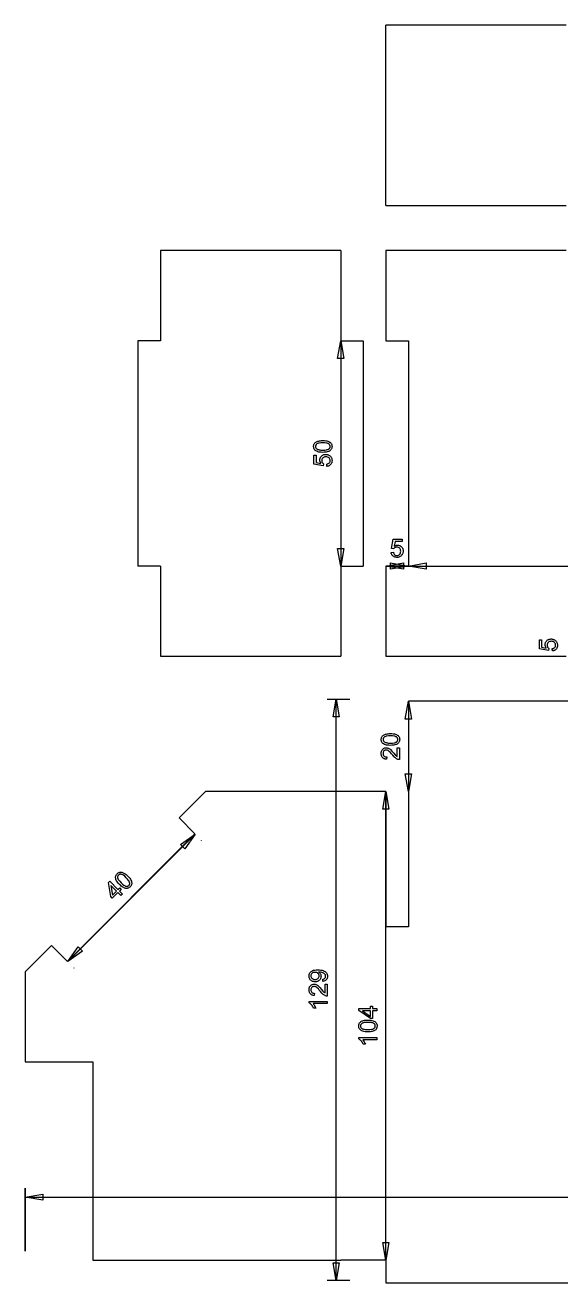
# Model space of a CAD drawing. Extents: x 50 to 405, y 8 to 295.
# Drawn here: x 50 to 168.8, y 11 to 290 of the extents above; entities that cross this region are included whole.
import ezdxf

# ---------------------------------------------------------------- set-up
doc = ezdxf.new("R2010")
doc.units = 0
doc.header["$LTSCALE"] = 10
doc.layers.add('Layer_1', color=7, linetype='CONTINUOUS')

msp = doc.modelspace()

# ---------------------------------------------------------------- linework, layer by layer
at = {"layer": 'Layer_1', "color": 7, "linetype": 'CONTINUOUS'}
for p, q in [((130, 250), (130, 290)), ((170, 290), (130, 290)), ((130, 250), (170, 250)), ((120, 240), (80, 240)), ((80, 240), (80, 220)), ((120, 240), (120, 220)), ((130, 240), (130, 220)), ((170, 240), (130, 240)), ((80, 220), (75, 220)), ((75, 220), (75, 170)), ((120, 220), (125, 220)), ((120, 220), (120, 170)), ((125, 220), (125, 170)), ((130, 220), (135, 220)), ((135, 220), (135, 170)), ((80, 170), (75, 170)), ((80, 170), (80, 150)), ((120, 170), (125, 170)), ((120, 170), (120, 150)), ((130, 170), (130, 150)), ((135, 170), (130, 170)), ((130, 170), (135, 170)), ((135, 170), (345, 170)), ((80, 150), (120, 150)), ((130, 150), (170, 150)), ((116.98, 140.51), (121.98, 140.51)), ((118.98, 11.51), (118.98, 140.51)), ((135, 140), (135, 90)), ((345, 140), (135, 140)), ((135, 140), (135, 120)), ((90, 120), (84.13, 114.13)), ((120, 120), (90, 120)), ((130, 120), (120, 120)), ((130, 120), (130, 90)), ((130, 16), (130, 120)), ((84.13, 114.13), (87.67, 110.6)), ((59.38, 82.31), (87.67, 110.6)), ((59.43, 82.26), (87.71, 110.55)), ((89.13, 109.13), (89.08, 109.18)), ((135, 90), (130, 90)), ((50, 80), (55.85, 85.85)), ((55.85, 85.85), (59.38, 82.31)), ((50, 80), (50, 60)), ((60.8, 80.9), (60.84, 80.85)), ((50, 60), (65, 60)), ((65, 60), (65, 16)), ((50, 32), (50, 18)), ((50, 18), (50, 32)), ((50, 30), (370, 30)), ((65, 16), (70, 16)), ((70, 16), (120, 16)), ((130, 16), (120, 16)), ((130, 16), (130, 11)), ((121.98, 11.51), (116.98, 11.51)), ((130, 11), (190, 11))]:
    msp.add_line(p, q, dxfattribs=at)
at = {"layer": 'Layer_1', "color": 7, "linetype": 'CONTINUOUS', "flags": 128}
for points in [[(120, 220), (120.69, 216.06), (119.31, 216.06), (120, 220)], [(116.03, 195.23), (115.69, 195.24), (115.39, 195.27), (115.12, 195.31), (114.89, 195.38), (114.68, 195.46), (114.5, 195.56), (114.35, 195.68), (114.22, 195.81), (114.12, 195.96), (114.04, 196.14), (114, 196.33), (113.98, 196.54), (113.99, 196.69), (114.02, 196.84), (114.06, 196.97), (114.11, 197.1), (114.19, 197.22), (114.27, 197.32), (114.37, 197.42), (114.49, 197.5), (114.62, 197.58), (114.76, 197.64), (114.91, 197.7), (115.08, 197.75), (115.27, 197.79), (115.49, 197.82), (115.75, 197.83), (116.03, 197.84), (116.36, 197.83), (116.66, 197.8), (116.93, 197.76), (117.16, 197.7), (117.37, 197.61), (117.55, 197.52), (117.7, 197.4), (117.83, 197.26), (117.94, 197.11), (118.01, 196.94), (118.05, 196.75), (118.07, 196.54), (118.06, 196.4), (118.04, 196.26), (118.01, 196.14), (117.96, 196.02), (117.91, 195.91), (117.83, 195.81), (117.75, 195.71), (117.65, 195.63), (117.52, 195.53), (117.36, 195.45), (117.19, 195.39), (117, 195.33), (116.78, 195.29), (116.55, 195.26), (116.3, 195.24), (116.03, 195.23)], [(116.03, 195.74), (116.48, 195.75), (116.85, 195.79), (117, 195.83), (117.13, 195.87), (117.25, 195.91), (117.34, 195.97), (117.48, 196.09), (117.54, 196.16), (117.58, 196.22), (117.62, 196.3), (117.64, 196.37), (117.66, 196.45), (117.66, 196.54), (117.66, 196.62), (117.64, 196.7), (117.62, 196.77), (117.58, 196.85), (117.54, 196.92), (117.48, 196.98), (117.34, 197.11), (117.24, 197.16), (117.13, 197.21), (117, 197.25), (116.85, 197.28), (116.48, 197.32), (116.03, 197.34), (115.57, 197.32), (115.21, 197.28), (115.05, 197.25), (114.92, 197.21), (114.81, 197.16), (114.71, 197.11), (114.57, 196.98), (114.52, 196.92), (114.47, 196.85), (114.44, 196.77), (114.41, 196.7), (114.4, 196.61), (114.39, 196.53), (114.41, 196.37), (114.46, 196.23), (114.55, 196.1), (114.68, 195.99), (114.78, 195.93), (114.9, 195.88), (115.04, 195.84), (115.2, 195.8), (115.38, 195.77), (115.57, 195.75), (116.03, 195.74)], [(116.95, 192.12), (116.91, 192.64), (117.09, 192.68), (117.24, 192.73), (117.37, 192.81), (117.47, 192.91), (117.56, 193.02), (117.62, 193.14), (117.65, 193.27), (117.66, 193.41), (117.65, 193.58), (117.6, 193.74), (117.51, 193.88), (117.4, 194.01), (117.25, 194.12), (117.09, 194.19), (116.9, 194.24), (116.69, 194.26), (116.49, 194.24), (116.31, 194.2), (116.16, 194.12), (116.02, 194.02), (115.92, 193.89), (115.84, 193.75), (115.8, 193.58), (115.78, 193.4), (115.79, 193.29), (115.81, 193.18), (115.84, 193.07), (115.89, 192.97), (115.95, 192.88), (116.01, 192.8), (116.09, 192.73), (116.17, 192.67), (116.11, 192.21), (114.05, 192.6), (114.05, 194.59), (114.52, 194.59), (114.52, 192.99), (115.6, 192.78), (115.49, 192.96), (115.41, 193.15), (115.36, 193.34), (115.35, 193.53), (115.35, 193.66), (115.37, 193.78), (115.4, 193.9), (115.44, 194.02), (115.49, 194.12), (115.55, 194.23), (115.63, 194.32), (115.71, 194.42), (115.8, 194.5), (115.91, 194.57), (116.01, 194.64), (116.13, 194.69), (116.25, 194.73), (116.37, 194.75), (116.5, 194.77), (116.64, 194.78), (116.78, 194.77), (116.91, 194.76), (117.03, 194.73), (117.15, 194.7), (117.27, 194.65), (117.38, 194.6), (117.48, 194.53), (117.58, 194.46), (117.7, 194.36), (117.8, 194.25), (117.88, 194.13), (117.95, 194), (118, 193.87), (118.04, 193.72), (118.06, 193.57), (118.07, 193.41), (118.05, 193.15), (118.03, 193.03), (117.99, 192.91), (117.95, 192.81), (117.9, 192.7), (117.83, 192.61), (117.76, 192.52), (117.68, 192.44), (117.6, 192.36), (117.51, 192.3), (117.41, 192.25), (117.3, 192.2), (117.19, 192.17), (117.08, 192.14), (116.95, 192.12)], [(131.18, 173.05), (131.69, 173.09), (131.73, 172.91), (131.79, 172.76), (131.86, 172.63), (131.96, 172.53), (132.07, 172.44), (132.19, 172.38), (132.32, 172.35), (132.46, 172.34), (132.63, 172.35), (132.79, 172.4), (132.93, 172.49), (133.06, 172.6), (133.17, 172.75), (133.25, 172.91), (133.29, 173.1), (133.31, 173.31), (133.29, 173.51), (133.25, 173.69), (133.18, 173.84), (133.07, 173.98), (132.95, 174.08), (132.8, 174.16), (132.64, 174.2), (132.45, 174.22), (132.34, 174.21), (132.23, 174.19), (132.13, 174.16), (132.03, 174.11), (131.94, 174.05), (131.86, 173.99), (131.79, 173.91), (131.73, 173.83), (131.27, 173.89), (131.65, 175.95), (133.64, 175.95), (133.64, 175.48), (132.05, 175.48), (131.83, 174.4), (132.01, 174.51), (132.2, 174.59), (132.39, 174.64), (132.59, 174.65), (132.71, 174.65), (132.84, 174.63), (132.96, 174.6), (133.07, 174.56), (133.18, 174.51), (133.28, 174.45), (133.38, 174.37), (133.47, 174.29), (133.55, 174.2), (133.63, 174.09), (133.69, 173.99), (133.74, 173.87), (133.78, 173.75), (133.81, 173.63), (133.82, 173.5), (133.83, 173.36), (133.83, 173.22), (133.81, 173.09), (133.79, 172.97), (133.75, 172.85), (133.71, 172.73), (133.65, 172.62), (133.59, 172.52), (133.51, 172.42), (133.41, 172.3), (133.3, 172.2), (133.19, 172.12), (133.06, 172.05), (132.92, 172), (132.78, 171.96), (132.63, 171.94), (132.46, 171.93), (132.2, 171.95), (132.08, 171.97), (131.97, 172.01), (131.86, 172.05), (131.76, 172.1), (131.66, 172.17), (131.57, 172.24), (131.49, 172.32), (131.42, 172.4), (131.36, 172.49), (131.3, 172.59), (131.26, 172.7), (131.22, 172.81), (131.19, 172.92), (131.18, 173.05)], [(120, 170), (119.31, 173.94), (120.69, 173.94), (120, 170)], [(130, 170), (133.94, 170.69), (133.94, 169.31), (130, 170)], [(135, 170), (131.06, 169.31), (131.06, 170.69), (135, 170)], [(135, 170), (138.94, 170.69), (138.94, 169.31), (135, 170)], [(166.95, 151.18), (166.91, 151.69), (167.09, 151.73), (167.24, 151.79), (167.37, 151.86), (167.47, 151.96), (167.56, 152.07), (167.62, 152.19), (167.65, 152.32), (167.66, 152.46), (167.65, 152.63), (167.6, 152.79), (167.51, 152.93), (167.4, 153.06), (167.25, 153.17), (167.09, 153.25), (166.9, 153.29), (166.69, 153.31), (166.49, 153.29), (166.31, 153.25), (166.16, 153.18), (166.02, 153.07), (165.92, 152.95), (165.84, 152.8), (165.8, 152.64), (165.78, 152.45), (165.79, 152.34), (165.81, 152.23), (165.84, 152.13), (165.89, 152.03), (165.95, 151.94), (166.01, 151.86), (166.09, 151.79), (166.17, 151.73), (166.11, 151.27), (164.05, 151.65), (164.05, 153.64), (164.52, 153.64), (164.52, 152.05), (165.6, 151.83), (165.49, 152.01), (165.41, 152.2), (165.36, 152.39), (165.35, 152.59), (165.35, 152.71), (165.37, 152.84), (165.4, 152.96), (165.44, 153.07), (165.49, 153.18), (165.55, 153.28), (165.63, 153.38), (165.71, 153.47), (165.8, 153.55), (165.91, 153.63), (166.01, 153.69), (166.13, 153.74), (166.25, 153.78), (166.37, 153.81), (166.5, 153.82), (166.64, 153.83), (166.78, 153.83), (166.91, 153.81), (167.03, 153.79), (167.15, 153.75), (167.27, 153.71), (167.38, 153.65), (167.48, 153.59), (167.58, 153.51), (167.7, 153.41), (167.8, 153.3), (167.88, 153.19), (167.95, 153.06), (168, 152.92), (168.04, 152.78), (168.06, 152.63), (168.07, 152.46), (168.05, 152.2), (168.03, 152.08), (167.99, 151.97), (167.95, 151.86), (167.9, 151.76), (167.83, 151.66), (167.76, 151.57), (167.68, 151.49), (167.6, 151.42), (167.51, 151.36), (167.41, 151.3), (167.3, 151.26), (167.19, 151.22), (167.08, 151.19), (166.95, 151.18)], [(118.98, 140.51), (119.68, 136.57), (118.29, 136.57), (118.98, 140.51)], [(135, 140), (135.69, 136.06), (134.31, 136.06), (135, 140)], [(131.03, 130.23), (130.69, 130.24), (130.39, 130.27), (130.12, 130.31), (129.89, 130.38), (129.68, 130.46), (129.5, 130.56), (129.35, 130.68), (129.22, 130.81), (129.12, 130.96), (129.04, 131.14), (129, 131.33), (128.98, 131.54), (128.99, 131.69), (129.02, 131.84), (129.06, 131.97), (129.11, 132.1), (129.19, 132.22), (129.27, 132.32), (129.37, 132.42), (129.49, 132.5), (129.62, 132.58), (129.76, 132.64), (129.91, 132.7), (130.08, 132.75), (130.27, 132.79), (130.49, 132.82), (130.75, 132.83), (131.03, 132.84), (131.36, 132.83), (131.66, 132.8), (131.93, 132.76), (132.16, 132.7), (132.37, 132.61), (132.55, 132.52), (132.7, 132.4), (132.83, 132.26), (132.94, 132.11), (133.01, 131.94), (133.05, 131.75), (133.07, 131.54), (133.06, 131.4), (133.04, 131.26), (133.01, 131.14), (132.96, 131.02), (132.91, 130.91), (132.83, 130.81), (132.75, 130.71), (132.65, 130.63), (132.52, 130.53), (132.36, 130.45), (132.19, 130.39), (132, 130.33), (131.78, 130.29), (131.55, 130.26), (131.3, 130.24), (131.03, 130.23)], [(131.03, 130.74), (131.48, 130.75), (131.85, 130.79), (132, 130.83), (132.13, 130.87), (132.25, 130.91), (132.34, 130.97), (132.48, 131.09), (132.54, 131.16), (132.58, 131.22), (132.62, 131.3), (132.64, 131.37), (132.66, 131.45), (132.66, 131.54), (132.66, 131.62), (132.64, 131.7), (132.62, 131.77), (132.58, 131.85), (132.54, 131.92), (132.48, 131.98), (132.34, 132.11), (132.24, 132.16), (132.13, 132.21), (132, 132.25), (131.85, 132.28), (131.48, 132.32), (131.03, 132.34), (130.57, 132.32), (130.21, 132.28), (130.05, 132.25), (129.92, 132.21), (129.81, 132.16), (129.71, 132.11), (129.57, 131.98), (129.52, 131.92), (129.47, 131.85), (129.44, 131.77), (129.41, 131.7), (129.4, 131.61), (129.39, 131.53), (129.41, 131.37), (129.46, 131.23), (129.55, 131.1), (129.68, 130.99), (129.78, 130.93), (129.9, 130.88), (130.04, 130.84), (130.2, 130.8), (130.38, 130.77), (130.57, 130.75), (131.03, 130.74)], [(132.53, 129.71), (133, 129.71), (133, 127.06), (132.83, 127.07), (132.66, 127.12), (132.52, 127.18), (132.39, 127.25), (132.26, 127.34), (132.13, 127.44), (131.99, 127.57), (131.84, 127.71), (131.52, 128.08), (131.27, 128.38), (131.04, 128.63), (130.84, 128.82), (130.67, 128.97), (130.52, 129.07), (130.37, 129.14), (130.22, 129.18), (130.08, 129.2), (129.94, 129.18), (129.81, 129.14), (129.7, 129.08), (129.59, 128.99), (129.5, 128.87), (129.44, 128.75), (129.4, 128.6), (129.39, 128.44), (129.4, 128.27), (129.44, 128.12), (129.51, 127.99), (129.6, 127.87), (129.72, 127.78), (129.86, 127.71), (130.01, 127.67), (130.19, 127.66), (130.14, 127.15), (130, 127.17), (129.87, 127.2), (129.75, 127.23), (129.64, 127.28), (129.54, 127.33), (129.44, 127.39), (129.36, 127.46), (129.28, 127.54), (129.21, 127.63), (129.15, 127.73), (129.1, 127.83), (129.06, 127.94), (129.03, 128.06), (129, 128.18), (128.98, 128.45), (128.99, 128.59), (129, 128.73), (129.03, 128.85), (129.06, 128.97), (129.11, 129.08), (129.16, 129.18), (129.23, 129.28), (129.3, 129.36), (129.39, 129.44), (129.47, 129.51), (129.56, 129.57), (129.66, 129.62), (129.76, 129.65), (129.87, 129.68), (129.98, 129.69), (130.09, 129.7), (130.21, 129.69), (130.33, 129.68), (130.45, 129.64), (130.57, 129.6), (130.68, 129.54), (130.8, 129.47), (130.93, 129.38), (131.05, 129.28), (131.36, 128.97), (131.76, 128.52), (132.07, 128.16), (132.26, 127.95), (132.39, 127.84), (132.53, 127.74), (132.53, 129.71)], [(135, 120), (134.31, 123.94), (135.69, 123.94), (135, 120)], [(130, 120), (130.69, 116.06), (129.31, 116.06), (130, 120)], [(87.71, 110.55), (85.42, 107.27), (84.44, 108.25), (87.71, 110.55)], [(70.93, 99.38), (70.7, 99.62), (70.5, 99.86), (70.34, 100.08), (70.22, 100.29), (70.14, 100.49), (70.08, 100.69), (70.05, 100.88), (70.06, 101.07), (70.09, 101.25), (70.16, 101.42), (70.27, 101.59), (70.4, 101.75), (70.52, 101.85), (70.64, 101.94), (70.77, 102.01), (70.9, 102.05), (71.03, 102.09), (71.16, 102.1), (71.3, 102.1), (71.44, 102.07), (71.59, 102.04), (71.73, 101.98), (71.89, 101.91), (72.04, 101.83), (72.2, 101.72), (72.38, 101.59), (72.57, 101.42), (72.77, 101.22), (73, 100.98), (73.2, 100.75), (73.35, 100.53), (73.47, 100.32), (73.56, 100.12), (73.62, 99.92), (73.64, 99.73), (73.64, 99.54), (73.6, 99.36), (73.53, 99.18), (73.43, 99.02), (73.29, 98.86), (73.19, 98.76), (73.08, 98.68), (72.97, 98.62), (72.85, 98.57), (72.74, 98.53), (72.61, 98.51), (72.49, 98.5), (72.36, 98.51), (72.2, 98.54), (72.03, 98.59), (71.86, 98.67), (71.68, 98.76), (71.5, 98.88), (71.32, 99.03), (71.12, 99.19), (70.93, 99.38)], [(71.28, 99.74), (71.61, 99.43), (71.9, 99.2), (72.04, 99.11), (72.16, 99.05), (72.27, 99), (72.37, 98.97), (72.56, 98.96), (72.65, 98.96), (72.73, 98.98), (72.81, 99.01), (72.88, 99.04), (72.94, 99.09), (73.01, 99.14), (73.06, 99.21), (73.11, 99.27), (73.14, 99.35), (73.17, 99.42), (73.19, 99.5), (73.19, 99.59), (73.18, 99.78), (73.15, 99.88), (73.1, 99.99), (73.04, 100.12), (72.95, 100.25), (72.72, 100.54), (72.41, 100.87), (72.08, 101.18), (71.79, 101.41), (71.66, 101.49), (71.54, 101.56), (71.43, 101.61), (71.32, 101.63), (71.14, 101.65), (71.05, 101.64), (70.97, 101.62), (70.89, 101.59), (70.82, 101.56), (70.75, 101.51), (70.69, 101.46), (70.59, 101.33), (70.52, 101.19), (70.5, 101.04), (70.51, 100.87), (70.54, 100.76), (70.59, 100.64), (70.65, 100.51), (70.74, 100.37), (70.85, 100.22), (70.97, 100.07), (71.28, 99.74)], [(71.24, 96.9), (70.56, 97.58), (69.33, 96.35), (69.02, 96.67), (68.47, 99.79), (68.76, 100.08), (70.59, 98.24), (70.97, 98.63), (71.29, 98.31), (70.91, 97.92), (71.59, 97.25), (71.24, 96.9)], [(70.24, 97.9), (68.97, 99.17), (69.36, 97.01), (70.24, 97.9)], [(59.43, 82.26), (61.73, 85.54), (62.71, 84.56), (59.43, 82.26)], [(116.06, 77.87), (116.02, 78.34), (116.17, 78.38), (116.3, 78.43), (116.41, 78.49), (116.5, 78.57), (116.56, 78.66), (116.61, 78.76), (116.64, 78.88), (116.65, 79), (116.64, 79.11), (116.62, 79.21), (116.59, 79.31), (116.54, 79.4), (116.49, 79.48), (116.42, 79.55), (116.35, 79.62), (116.27, 79.68), (116.17, 79.73), (116.06, 79.78), (115.8, 79.86), (115.5, 79.92), (115.2, 79.93), (115.1, 79.93), (115.21, 79.85), (115.31, 79.76), (115.4, 79.65), (115.48, 79.53), (115.55, 79.4), (115.59, 79.26), (115.62, 79.12), (115.63, 78.98), (115.62, 78.86), (115.61, 78.74), (115.58, 78.63), (115.54, 78.52), (115.49, 78.42), (115.42, 78.32), (115.35, 78.22), (115.27, 78.14), (115.17, 78.06), (115.07, 77.99), (114.97, 77.93), (114.85, 77.88), (114.73, 77.84), (114.6, 77.81), (114.46, 77.8), (114.32, 77.79), (114.17, 77.8), (114.03, 77.82), (113.89, 77.84), (113.77, 77.88), (113.65, 77.93), (113.54, 77.99), (113.43, 78.07), (113.34, 78.15), (113.25, 78.24), (113.18, 78.34), (113.11, 78.45), (113.06, 78.56), (113.02, 78.67), (112.99, 78.79), (112.97, 78.92), (112.97, 79.05), (112.98, 79.24), (113.02, 79.42), (113.09, 79.6), (113.18, 79.76), (113.29, 79.92), (113.43, 80.05), (113.59, 80.16), (113.78, 80.26), (113.99, 80.33), (114.25, 80.38), (114.56, 80.41), (114.9, 80.42), (115.27, 80.41), (115.59, 80.38), (115.88, 80.33), (116.12, 80.26), (116.34, 80.16), (116.52, 80.05), (116.68, 79.92), (116.81, 79.76), (116.92, 79.59), (116.99, 79.4), (117.04, 79.2), (117.05, 78.99), (117.04, 78.77), (116.99, 78.56), (116.91, 78.38), (116.79, 78.22), (116.65, 78.09), (116.48, 77.99), (116.28, 77.91), (116.06, 77.87)], [(114.29, 79.88), (114.09, 79.86), (113.91, 79.82), (113.76, 79.75), (113.62, 79.65), (113.51, 79.53), (113.44, 79.4), (113.39, 79.26), (113.37, 79.11), (113.39, 78.95), (113.44, 78.8), (113.52, 78.67), (113.64, 78.54), (113.78, 78.43), (113.95, 78.36), (114.13, 78.31), (114.33, 78.3), (114.52, 78.31), (114.68, 78.36), (114.83, 78.43), (114.95, 78.53), (115.06, 78.65), (115.13, 78.79), (115.18, 78.93), (115.19, 79.1), (115.18, 79.26), (115.13, 79.41), (115.06, 79.54), (114.95, 79.66), (114.82, 79.75), (114.67, 79.82), (114.49, 79.86), (114.29, 79.88)], [(116.51, 77.27), (116.98, 77.27), (116.98, 74.62), (116.81, 74.63), (116.64, 74.68), (116.51, 74.74), (116.37, 74.81), (116.24, 74.9), (116.11, 75), (115.97, 75.13), (115.83, 75.27), (115.5, 75.65), (115.25, 75.94), (115.03, 76.19), (114.83, 76.39), (114.66, 76.53), (114.5, 76.63), (114.35, 76.7), (114.21, 76.74), (114.07, 76.76), (113.93, 76.74), (113.8, 76.7), (113.68, 76.64), (113.57, 76.55), (113.49, 76.43), (113.42, 76.31), (113.39, 76.16), (113.37, 76), (113.39, 75.83), (113.43, 75.68), (113.49, 75.55), (113.59, 75.44), (113.7, 75.34), (113.84, 75.27), (114, 75.23), (114.18, 75.22), (114.12, 74.71), (113.99, 74.73), (113.86, 74.76), (113.74, 74.79), (113.63, 74.84), (113.52, 74.89), (113.43, 74.95), (113.34, 75.02), (113.26, 75.11), (113.19, 75.19), (113.13, 75.29), (113.08, 75.39), (113.04, 75.5), (113.01, 75.62), (112.99, 75.74), (112.97, 76.01), (112.97, 76.15), (112.99, 76.29), (113.01, 76.41), (113.05, 76.53), (113.09, 76.64), (113.15, 76.74), (113.21, 76.84), (113.29, 76.92), (113.37, 77), (113.46, 77.07), (113.55, 77.13), (113.64, 77.18), (113.75, 77.21), (113.85, 77.24), (113.96, 77.26), (114.08, 77.26), (114.2, 77.25), (114.32, 77.24), (114.43, 77.21), (114.55, 77.16), (114.67, 77.11), (114.79, 77.03), (114.91, 76.94), (115.04, 76.84), (115.34, 76.53), (115.74, 76.08), (116.05, 75.72), (116.25, 75.51), (116.38, 75.4), (116.51, 75.3), (116.51, 77.27)], [(116.98, 73.43), (116.98, 72.94), (113.85, 72.94), (114.02, 72.73), (114.19, 72.47), (114.34, 72.2), (114.45, 71.95), (113.97, 71.95), (113.87, 72.15), (113.76, 72.34), (113.63, 72.51), (113.5, 72.67), (113.37, 72.82), (113.23, 72.94), (113.1, 73.04), (112.97, 73.11), (112.97, 73.43), (116.98, 73.43)], [(128, 71.36), (127.04, 71.36), (127.04, 69.62), (126.59, 69.62), (124, 71.45), (124, 71.85), (126.59, 71.85), (126.59, 72.39), (127.04, 72.39), (127.04, 71.85), (128, 71.85), (128, 71.36)], [(126.59, 71.36), (124.79, 71.36), (126.59, 70.11), (126.59, 71.36)], [(126.03, 66.68), (125.69, 66.69), (125.39, 66.71), (125.12, 66.76), (124.89, 66.82), (124.68, 66.91), (124.5, 67.01), (124.35, 67.12), (124.22, 67.26), (124.12, 67.41), (124.04, 67.58), (124, 67.77), (123.98, 67.98), (123.99, 68.14), (124.02, 68.28), (124.06, 68.42), (124.11, 68.55), (124.19, 68.66), (124.27, 68.77), (124.37, 68.86), (124.49, 68.95), (124.62, 69.02), (124.76, 69.09), (124.91, 69.15), (125.08, 69.2), (125.27, 69.24), (125.49, 69.26), (125.75, 69.28), (126.03, 69.29), (126.36, 69.28), (126.66, 69.25), (126.93, 69.21), (127.16, 69.14), (127.37, 69.06), (127.55, 68.96), (127.7, 68.84), (127.83, 68.71), (127.94, 68.56), (128.01, 68.38), (128.05, 68.19), (128.07, 67.98), (128.06, 67.84), (128.04, 67.71), (128.01, 67.58), (127.96, 67.47), (127.91, 67.36), (127.83, 67.25), (127.75, 67.16), (127.65, 67.07), (127.52, 66.98), (127.36, 66.9), (127.19, 66.83), (127, 66.78), (126.78, 66.73), (126.55, 66.7), (126.3, 66.68), (126.03, 66.68)], [(126.03, 67.18), (126.48, 67.2), (126.85, 67.24), (127, 67.27), (127.13, 67.31), (127.25, 67.36), (127.34, 67.41), (127.48, 67.54), (127.54, 67.6), (127.58, 67.67), (127.62, 67.74), (127.64, 67.82), (127.66, 67.9), (127.66, 67.98), (127.66, 68.07), (127.64, 68.14), (127.62, 68.22), (127.58, 68.29), (127.54, 68.36), (127.48, 68.43), (127.34, 68.55), (127.24, 68.61), (127.13, 68.65), (127, 68.69), (126.85, 68.72), (126.48, 68.77), (126.03, 68.78), (125.57, 68.77), (125.21, 68.72), (125.05, 68.69), (124.92, 68.65), (124.81, 68.61), (124.71, 68.55), (124.57, 68.43), (124.52, 68.36), (124.47, 68.29), (124.44, 68.22), (124.41, 68.14), (124.4, 68.06), (124.39, 67.98), (124.41, 67.82), (124.46, 67.67), (124.55, 67.55), (124.68, 67.44), (124.78, 67.38), (124.9, 67.33), (125.04, 67.28), (125.2, 67.25), (125.38, 67.22), (125.57, 67.2), (126.03, 67.18)], [(128, 65.42), (128, 64.93), (124.87, 64.93), (125.04, 64.72), (125.21, 64.46), (125.36, 64.19), (125.46, 63.95), (124.99, 63.95), (124.89, 64.15), (124.77, 64.33), (124.65, 64.51), (124.52, 64.67), (124.38, 64.81), (124.25, 64.93), (124.11, 65.03), (123.98, 65.1), (123.98, 65.42), (128, 65.42)], [(50, 30), (53.94, 30.69), (53.94, 29.31), (50, 30)], [(130, 16), (129.31, 19.94), (130.69, 19.94), (130, 16)], [(118.98, 11.51), (118.29, 15.45), (119.68, 15.45), (118.98, 11.51)]]:
    msp.add_lwpolyline(points, close=True, dxfattribs=at)

doc.saveas('drawing.dxf')
